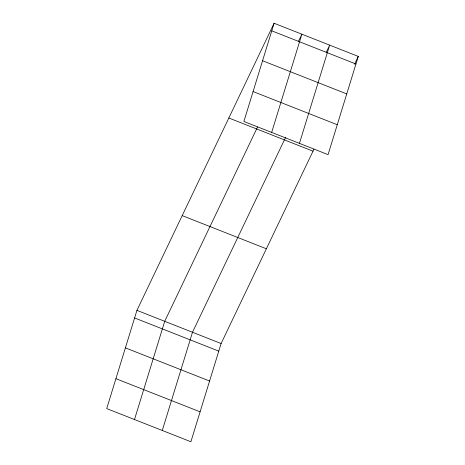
<?xml version="1.0" encoding="UTF-8"?>
<svg xmlns="http://www.w3.org/2000/svg" width="465" height="465" viewBox="0 0 465 465"><rect width="100%" height="100%" fill="white"/><g stroke="black" fill="none" stroke-linecap="round" stroke-linejoin="round"><path stroke-width="0.7" d="M274.1 23.25L243.887 121.47L328.069 154.636L358.283 56.416L274.1 23.25L136.931 310.364L106.718 408.584L190.9 441.75L221.113 343.53L313.956 149.201M134.495 419.529L164.715 321.309L257.552 126.98M162.273 430.474L192.493 332.254L285.644 137.274M271.665 132.415L301.884 34.195L298.449 41.385M299.448 143.359L329.662 45.14L326.227 52.33M354.539 64.257L358.283 56.416M271.769 30.841L355.952 64.007M262.568 60.746L346.75 93.913M253.088 91.564L337.27 124.73M228.838 118L313.021 151.166M182.199 215.615L266.381 248.781M136.931 310.364L221.113 343.53M134.6 317.955L218.777 351.122M125.399 347.861L209.581 381.027M115.919 378.679L200.101 411.839"/></g></svg>
